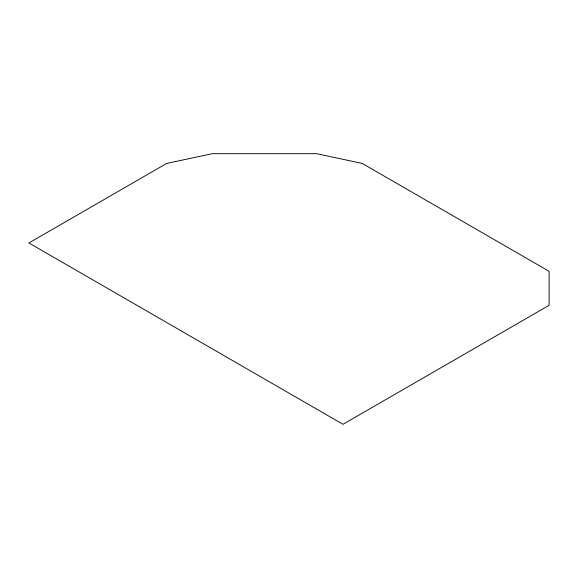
<?xml version="1.0" encoding="UTF-8"?>
<svg xmlns="http://www.w3.org/2000/svg" width="578" height="578" viewBox="0 0 578 578"><rect width="100%" height="100%" fill="white"/><g stroke="black" fill="none" stroke-linecap="round" stroke-linejoin="round"><path stroke-width="0.87" d="M166.659 163.437L28.9 242.97L342.985 424.303L549.1 305.3L549.1 271.299L362.269 163.437L316.65 153.697L212.278 153.697L166.659 163.437"/></g></svg>
